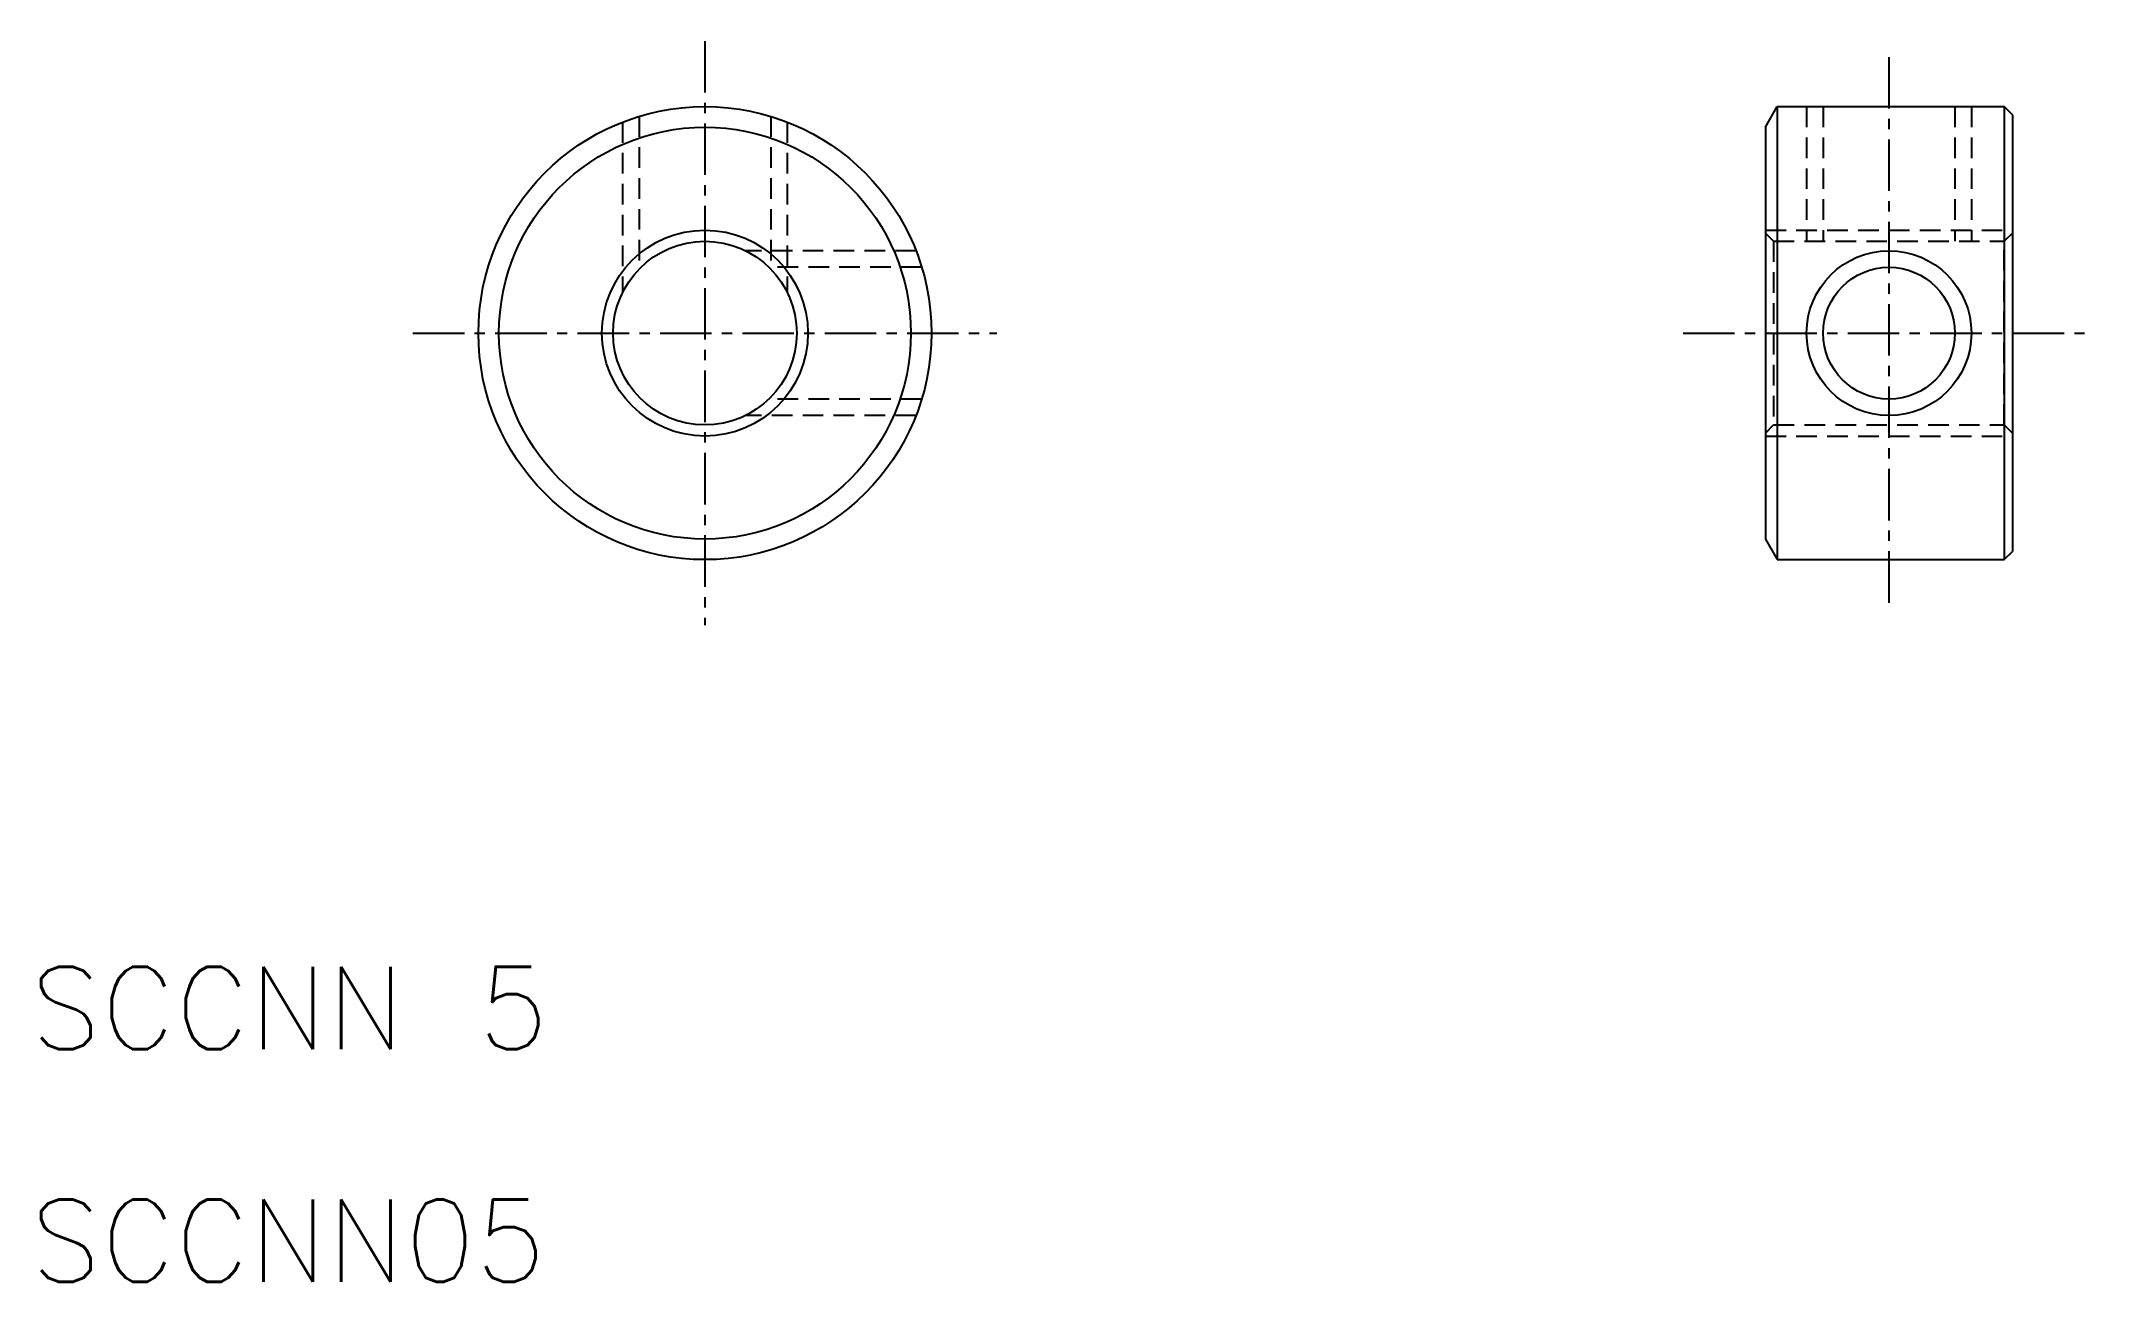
# Model space of a CAD drawing. Extents: x 290.6 to 340.4, y 112.4 to 142.5.
import ezdxf

# ---------------------------------------------------------------- set-up
doc = ezdxf.new("R2010")
doc.units = 0
doc.linetypes.add('CENTER', pattern=[2, 1.25, -0.25, 0.25, -0.25])
doc.linetypes.add('DASHED', pattern=[0.75, 0.5, -0.25])
doc.layers.get('0').update_dxf_attribs({"linetype": 'CONTINUOUS'})
doc.layers.add('CENTER', color=1, linetype='CENTER')
doc.styles.get("Standard").update_dxf_attribs({"font": 'txt.shx', "bigfont": 'bigfont.shx'})

msp = doc.modelspace()

# ---------------------------------------------------------------- linework, layer by layer
at = {"color": 3, "linetype": 'DASHED'}
for p, q in [((305.104, 140.695), (305.104, 136.984)), ((308.304, 140.695), (308.304, 136.984)), ((333.45, 140.932), (333.45, 137.661)), ((333.85, 140.932), (333.85, 137.661)), ((337.05, 140.932), (337.05, 137.661)), ((337.45, 140.932), (337.45, 137.661)), ((304.704, 140.556), (304.704, 136.417)), ((308.704, 140.556), (308.704, 136.417)), ((332.45, 137.932), (338.45, 137.932)), ((332.45, 137.861), (332.65, 137.661)), ((332.65, 137.661), (338.25, 137.661)), ((332.65, 137.661), (332.65, 133.203)), ((333.95, 137.932), (333.95, 137.933)), ((338.45, 137.861), (338.25, 137.661)), ((338.25, 133.203), (338.25, 137.661)), ((311.827, 137.432), (307.688, 137.432)), ((311.966, 137.032), (308.256, 137.032)), ((311.966, 133.832), (308.256, 133.832)), ((311.827, 133.432), (307.688, 133.432)), ((332.45, 133.003), (332.65, 133.203)), ((332.65, 133.203), (338.25, 133.203)), ((338.45, 133.003), (338.25, 133.203)), ((332.45, 132.932), (338.45, 132.932))]:
    msp.add_line(p, q, dxfattribs=at)
at = {"color": 7, "linetype": 'CONTINUOUS'}
for p, q in [((332.45, 140.432), (332.738, 140.932)), ((332.738, 140.932), (332.738, 129.932)), ((332.738, 140.932), (338.25, 140.932)), ((338.45, 140.732), (338.25, 140.932)), ((338.25, 140.932), (338.25, 129.932)), ((338.45, 140.732), (338.45, 130.132)), ((332.45, 140.432), (332.45, 130.432)), ((335.45, 137.932), (335.45, 137.932)), ((332.45, 130.432), (332.738, 129.932)), ((332.738, 129.932), (338.25, 129.932)), ((338.25, 129.932), (338.45, 130.132))]:
    msp.add_line(p, q, dxfattribs=at)
for centre, radius in [((306.704, 135.432), 5.5), ((306.704, 135.432), 5), ((306.704, 135.432), 2.229), ((335.45, 135.432), 1.6)]:
    msp.add_circle(centre, radius, dxfattribs=at)
at = {"color": 3, "linetype": 'CONTINUOUS'}
for centre, radius in [((306.704, 135.432), 2.5), ((335.45, 135.432), 2)]:
    msp.add_circle(centre, radius, dxfattribs=at)
at = {"layer": 'CENTER', "color": 1, "linetype": 'CENTER'}
for p, q in [((306.704, 142.523), (306.704, 128.342)), ((335.45, 142.136), (335.45, 128.729)), ((299.613, 135.432), (313.794, 135.432)), ((330.45, 135.432), (340.45, 135.432))]:
    msp.add_line(p, q, dxfattribs=at)

# ---------------------------------------------------------------- texts
at = {"color": 7, "linetype": 'CONTINUOUS'}
for s, p in [('SCCNN 5', (290.33, 118.046)), ('SCCNN05', (290.33, 112.395))]:
    msp.add_text(s, height=2, dxfattribs=at).set_placement(p)

doc.saveas('drawing.dxf')
